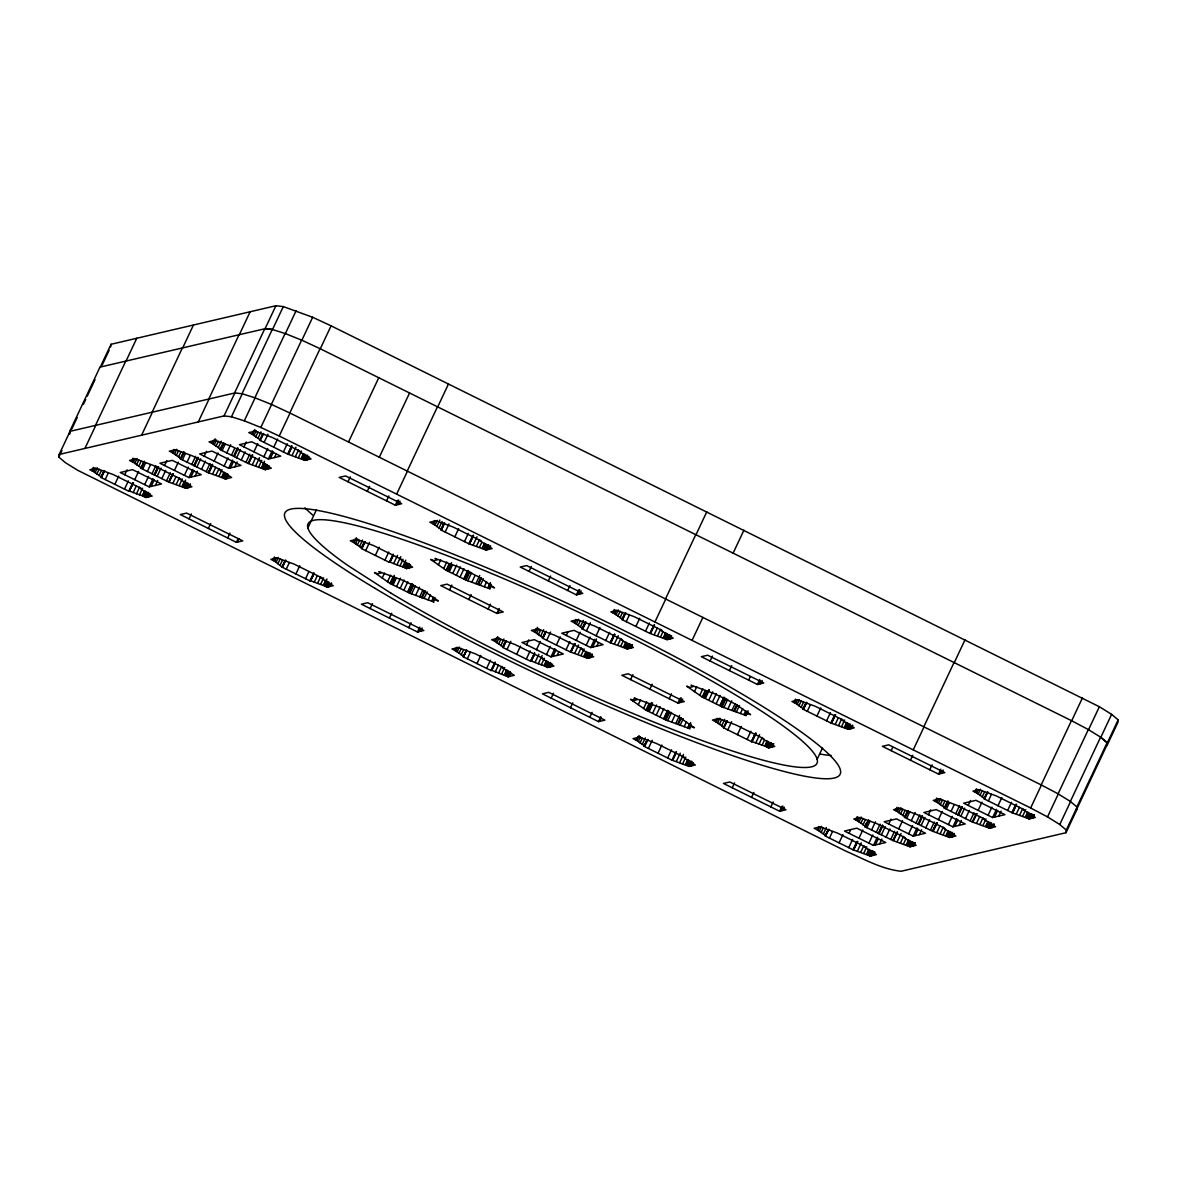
<?xml version="1.0" encoding="UTF-8"?>
<svg xmlns="http://www.w3.org/2000/svg" width="1177" height="1177" viewBox="0 0 1177 1177"><rect width="100%" height="100%" fill="white"/><g stroke="black" fill="none" stroke-linecap="round" stroke-linejoin="round"><path stroke-width="1.5" d="M1107.116 742.716L1076.867 806.995L1076.543 809.644L1106.792 745.379L1107.116 742.716L1100.583 737.185L1070.349 801.463L1077.102 807.098L1076.778 809.761L1065.979 832.713L901.111 871.26C881.47 869.126 863.771 858.93 845.91 851.162L77.638 470.27L65.382 462.649L58.85 457.117L59.174 454.454L69.973 431.503L69.649 434.166M69.414 434.048L69.752 431.385L99.986 367.121L265.09 328.707L272.505 329.545L283.304 306.594L312.655 317.275L331.09 325.838L1099.362 706.73L1111.618 714.351L1118.15 719.883L1117.826 722.546L1107.027 745.497L1107.351 742.834L1118.15 719.883M110.697 346.935L111.021 344.287L275.889 305.74L283.304 306.594M1065.979 832.713L1066.303 830.065L1077.102 807.098M100.222 367.239L111.021 344.287M71.753 429.105L77.182 417.57M83.376 404.388L85.7 399.444M87.26 396.149L95.013 379.671M58.85 457.117L61.94 450.57M102.208 364.973L109.152 350.216M95.499 425.368L125.748 361.104M84.935 448.437L95.734 425.485M125.983 361.207L136.782 338.255M91.747 470.653L93.292 467.372M93.042 471.3L94.572 468.019M104.032 470.8L100.81 477.391L101.634 477.2L93.616 471.58L95.16 468.314M94.999 472.757L97.308 467.843M96.808 474.096L99.118 469.167M99.03 475.582L101.354 470.668M101.222 477.288L104.312 470.741M101.516 477.229L104.724 470.638M105.194 479.554L108.284 473.007M114.846 484.335L118.7 476.141M152.171 412.127L182.42 347.848M141.608 435.196L152.407 412.244M182.656 347.965L193.455 325.014M124.747 474.772L127.072 469.844M131.471 461.369L133.016 458.088M132.766 462.002L134.296 458.736M141.24 467.946L144.315 461.384L141.358 467.916L133.339 462.296L134.884 459.015M134.722 463.473L137.032 458.544M124.497 489.117L128.352 480.907M136.532 464.812L138.842 459.883M138.754 466.298L141.078 461.369M129.293 491.192L133.148 482.982M134.708 479.701L138.577 471.491M100.81 477.391L128.881 491.28L133.56 482.894M140.946 468.005L144.035 461.443M142.667 469.152L145.757 462.59M129.705 491.089L133.207 492.501L136.297 485.939M133.207 492.501L136.488 493.737L139.577 487.175M147.346 471.477L150.421 464.915M136.488 493.737L139.519 494.796L142.594 488.234M144.668 484.63L148.523 476.42M152.01 473.787L155.879 465.592M139.519 494.796L142.226 495.649L144.55 490.735M142.814 495.944L145.139 491.015M133.339 462.296L129.588 460.442L135.738 459.001L152.848 465.224L180.92 479.113L180.096 479.304L191.866 486.778L185.716 488.22L168.605 481.996L154.143 474.831L157.998 466.636M144.109 496.576L146.419 491.662M154.511 475.022L158.365 466.828M149.199 486.866L161.514 483.982L132.545 469.652L120.231 472.521L149.199 486.866L153.054 478.671M154.79 475.155L158.645 466.96M145.404 497.224L147.714 492.295M142.226 495.649L145.992 497.503L148.302 492.589M151.127 486.41L154.202 479.863M146.448 497.4L148.773 492.486M147.478 497.165L149.023 493.884M157.129 476.317L160.984 468.122M148.508 496.915L150.053 493.634M164.486 465.474L166.796 460.56M155.349 485.424L157.674 480.51M172.489 452.718L174.034 449.437M173.078 453.013L169.311 451.159L175.476 449.717L192.587 455.94L220.643 469.829L219.819 470.02L231.589 477.494L225.44 478.936L208.329 472.713L180.272 458.824L181.096 458.633L173.078 453.013L174.623 449.732M161.808 478.627L165.663 470.432M174.446 454.19L176.756 449.261M176.256 455.514L178.58 450.6M166.472 480.937L170.341 472.742M178.477 457.014L180.802 452.086M168.605 481.996L172.592 473.772M169.017 481.893L172.872 473.698M174.446 470.403L178.301 462.208M169.297 481.834L173.284 473.61M180.39 458.795L183.48 452.233M180.684 458.721L183.759 452.159M208.844 398.885L239.093 334.606M180.964 458.662L184.171 452.071M198.28 421.954L209.079 398.988M239.328 334.724L250.127 311.773M182.391 459.869L185.48 453.307M172.931 483.217L176.02 476.656M176.212 484.453L179.301 477.891M187.069 462.178L190.159 455.631M179.242 485.512L182.332 478.951M184.392 475.346L188.261 467.137M191.748 464.503L195.603 456.308M181.964 486.366L184.274 481.452M182.553 486.66L185.628 480.098M193.867 465.548L197.721 457.353M183.833 487.293L186.157 482.379M194.234 465.739L198.089 457.529M188.923 477.582L201.238 474.699L172.269 460.354L159.954 463.238L188.923 477.582L192.778 469.388M194.514 465.871L198.383 457.676M185.127 487.925L187.437 483.011M190.851 477.126L193.94 470.579M185.716 488.22L188.026 483.306M186.172 488.117L187.717 484.836M196.853 467.034L200.723 458.839M187.172 487.881L188.717 484.6M188.188 487.646L189.732 484.365M190.188 484.247L188.644 487.528L190.468 484.188M204.21 456.19L206.519 451.277M195.088 476.141L197.398 471.227M59.174 454.454L224.042 415.922L234.841 392.971L69.752 431.385M265.09 328.707L275.889 305.74M212.213 443.435L213.758 440.154M220.688 449.364L223.777 442.817L220.82 449.334L212.802 443.729L215.111 438.815M201.532 469.343L205.386 461.149M214.17 444.891L216.494 439.977M215.994 446.23L218.304 441.316M296.148 310.654L285.349 333.606L272.27 329.442L242.035 393.707L255.1 397.885L244.301 420.836L231.457 416.776L224.042 415.922M231.457 416.776L242.256 393.824L234.606 392.853L264.854 328.589L272.27 329.442M206.21 471.653L210.065 463.458M218.216 447.716L221.291 441.169M208.741 472.61L212.596 464.415M214.17 461.119L218.025 452.924M209.02 472.551L212.228 465.96M220.761 447.893L222.438 444.582M220.408 449.437L223.498 442.876M189.056 518.91L191.38 513.981M222.115 450.585L225.204 444.023M212.654 473.919L215.744 467.372M215.95 475.17L219.025 468.608M226.793 452.895L230.648 444.7M218.966 476.229L222.056 469.667M224.13 466.048L227.985 457.853M231.472 455.219L234.561 448.658M221.688 477.082L223.998 472.168M222.276 477.376L224.586 472.448M212.802 443.729L209.035 441.861L215.2 440.433L232.31 446.657L260.367 460.545L259.543 460.737L271.313 468.211L265.163 469.652L248.053 463.429L233.59 456.264L237.445 448.069M223.556 478.009L225.881 473.095M233.958 456.455L237.813 448.246M228.647 468.299L240.961 465.415L211.992 451.071L199.678 453.954L228.647 468.299L232.502 460.104M234.252 456.588L238.107 448.393M224.851 478.642L227.161 473.728M225.44 478.936L227.75 474.022M230.574 467.843L233.664 461.281M225.896 478.833L227.441 475.552M226.911 478.598L228.456 475.317M236.592 457.75L240.446 449.555M243.933 446.907L246.243 441.993M234.811 466.857L237.121 461.943M251.937 434.151L253.482 430.87M208.358 528.458L210.668 523.53M252.525 434.445L248.774 432.577L254.923 431.15L272.034 437.373L300.091 451.262L299.267 451.453L311.052 458.927L304.887 460.369L287.776 454.145L259.72 440.242L260.544 440.051L252.525 434.445L254.85 429.531M241.256 460.06L245.11 451.865M253.908 435.608L256.218 430.694M255.718 436.947L258.028 432.033M244.301 420.836L260.808 427.457L271.622 404.505L254.879 397.767L285.114 333.488L301.856 340.241L312.655 317.275M245.934 462.37L249.789 454.175M257.94 438.433L261.029 431.885M248.053 463.429L252.04 455.19M248.465 463.326L252.319 455.131M253.894 451.836L257.748 443.641M248.744 463.267L252.731 455.028M260.485 438.609L262.942 433.666M260.911 438.506L263.221 433.592M260.411 440.08L263.633 433.504M252.378 464.635L255.468 458.088M264.104 442.42L267.959 434.225M255.674 465.886L259.529 457.676M258.69 466.945L261.78 460.384M263.854 456.764L267.709 448.569M227.647 538.007L229.971 533.093M261.412 467.799L264.501 461.237M262 468.078L264.31 463.164M263.295 468.726L265.605 463.797M273.755 447.201L277.61 438.992M268.371 459.015L280.7 456.132L251.716 441.787L239.402 444.671L268.371 459.015L272.24 450.806M1066.303 830.065L1059.771 824.533L1047.515 816.912L1030.64 807.981L279.243 436.02L290.042 413.068L271.387 404.388L301.636 340.124L320.291 348.789L331.09 325.838M264.575 469.358L266.885 464.444M270.298 458.559L273.388 451.997M265.163 469.652L267.473 464.738M265.619 469.549L267.164 466.269M266.635 469.299L268.179 466.033M267.65 469.064L269.18 465.798M274.535 457.573L276.08 454.293M236.415 542.347L242.771 540.861L186.643 513.084L180.287 514.555L236.415 542.347L237.96 539.066M237.416 542.111L238.96 538.831M283.392 451.968L287.262 443.773M287.776 454.145L291.646 445.936M287.909 454.116L291.764 445.906M288.188 454.042L291.558 447.422M288.6 453.954L291.69 447.392M292.117 455.352L295.971 447.157M295.398 456.602L298.487 450.041M298.414 457.647L301.503 451.1M301.135 458.515L303.445 453.586M301.724 458.795L304.034 453.881M303.019 459.442L305.329 454.513M304.299 460.075L306.623 455.161M304.887 460.369L307.212 455.455M305.358 460.251L307.668 455.337M306.388 460.016L307.933 456.735M307.403 459.78L308.948 456.499M272.799 560.281L274.344 557.001M274.094 560.929L275.639 557.648M285.084 560.429L282.009 566.99L274.682 561.223L276.227 557.942M276.051 562.385L278.375 557.471M277.875 563.724L280.185 558.81M280.097 565.21L282.406 560.296M282.289 566.931L285.378 560.37M282.568 566.858L285.79 560.267M286.261 569.197L289.351 562.635M307.918 527.855L316.407 509.832M348.524 442.008L378.759 377.743M295.898 573.964L299.767 565.769M347.965 481.761L350.29 476.847M305.549 578.746L308.639 572.184M281.877 567.02L309.934 580.908L313.921 572.684M310.345 580.82L313.435 574.258M310.625 580.747L313.715 574.185M309.934 580.908L313.847 574.155M310.757 580.717L314.259 582.129L317.349 575.568M314.259 582.129L317.555 583.365L320.644 576.804M379.303 457.25L409.552 392.986M317.555 583.365L320.571 584.425L323.66 577.863M367.268 491.309L369.578 486.395M320.571 584.425L323.292 585.278L325.602 580.364M323.881 585.572L326.971 579.01M325.161 586.205L327.486 581.291M326.456 586.852L328.78 581.924M323.292 585.278L327.044 587.146L328.589 583.866M327.515 587.029L329.06 583.748M328.53 586.793L330.075 583.512M329.56 586.558L331.105 583.277M327.044 587.146L330.031 586.44L331.664 583.145M353.497 542.362L355.042 539.095M365.194 541.714L362.104 548.276L354.086 542.656L356.396 537.742M355.454 543.833L357.779 538.904M357.278 545.172L359.588 540.243M359.5 546.658L362.59 540.096M363.59 543.539L362.045 546.819L363.722 543.509M361.692 548.364L365.061 541.744M386.556 500.872L388.866 495.944M365.664 550.63L369.519 542.435M407.227 471.065L437.461 406.801M396.649 494.134L407.448 471.183M437.697 406.918L448.496 383.952M395.325 505.213L401.681 503.727L345.552 475.935L339.197 477.421L395.325 505.213L397.635 500.284M396.325 504.977L398.635 500.063M398.503 504.462L400.048 501.181M375.316 555.412L379.171 547.217M384.953 560.178L388.807 551.984M362.104 548.276L361.28 548.467L389.337 562.356L393.192 554.161M382.216 577.981L384.526 573.067M389.749 562.253L392.838 555.706M390.043 562.194L393.118 555.632L389.337 562.356M370.122 608.538L372.432 603.61M390.161 562.165L393.662 563.577L397.532 555.367M387.527 581.703L390.617 575.156M393.662 563.577L396.958 564.813L400.813 556.618M433.46 597.298L431.93 600.579L433.989 602.035L409.802 593.223L389.955 583.409L393.044 576.848M390.455 583.586L394.324 575.391M396.958 564.813L399.974 565.872L403.064 559.31M391.573 583.998L394.663 577.436M392.691 584.395L395.781 577.833M393.192 584.586L396.281 578.025M399.974 565.872L402.696 566.726L405.785 560.164M403.284 567.02L405.594 562.091M404.579 567.652L406.889 562.738M396.649 586.411L400.504 578.201M405.859 568.285L408.184 563.371M402.696 566.726L406.448 568.579L408.757 563.665M406.918 568.476L409.228 563.548M407.948 568.226L409.478 564.96M408.963 567.991L410.508 564.71M400.254 588.22L404.108 580.026M433.004 523.78L434.548 520.514M389.41 618.087L391.735 613.173M444.685 523.132L441.478 529.724L433.592 524.074L435.137 520.793M403.961 590.03L407.816 581.835M434.96 525.251L437.285 520.322M436.77 526.59L439.86 520.028M407.728 591.781L411.582 583.571M408.051 592.002L411.906 583.807M408.757 592.502L412.612 584.307M439.006 528.076L442.081 521.514M409.478 593.002L413.333 584.807M409.802 593.223L413.657 585.028M443.861 523.324L440.786 529.885L468.843 543.774L485.954 549.997L492.104 548.556L480.334 541.082L481.158 540.89L453.101 527.002L435.99 520.778L429.826 522.22L433.592 524.074M443.994 523.294L441.61 529.694M441.198 529.782L444.273 523.221M411.626 593.899L415.481 585.69M445.171 532.048L449.025 523.853M415.658 595.356L419.512 587.161M419.689 596.827L422.778 590.265M421.528 597.489L424.617 590.942M421.837 597.607L424.926 591.045M422.087 597.695L425.177 591.134M408.713 627.635L411.023 622.721M438.388 564.857L440.713 559.928M424.103 598.431L427.192 591.869M454.808 536.83L458.662 528.635M428.134 599.902L430.444 594.973M443.714 568.579L446.804 562.017M490.412 582.527L488.102 587.455L490.176 588.897L465.974 580.099L446.142 570.271L449.217 563.709M417.482 631.975L423.838 630.489L367.71 602.712L361.354 604.198L417.482 631.975L419.792 627.061M446.642 570.462L449.732 563.901M432.165 601.359L433.71 598.078M418.468 631.755L420.012 628.474M431.93 600.579L433.43 600.756L434.975 597.475M447.76 570.86L451.615 562.665M420.66 631.24L422.205 627.959M448.864 571.272L451.953 564.71M449.379 571.448L452.468 564.886M464.459 541.597L468.314 533.402M452.821 573.273L456.691 565.078M468.843 543.774L472.83 535.55M469.255 543.671L473.11 535.476M469.535 543.612L473.389 535.417M469.667 543.583L473.522 535.388M449.526 589.986L451.85 585.057M456.426 575.097L460.295 566.902M473.169 544.98L477.023 536.786M460.148 576.892L464.003 568.697M476.464 546.231L479.539 539.669M463.9 578.643L467.769 570.448M464.224 578.878L468.093 570.668M479.48 547.29L481.79 542.362M464.944 579.364L468.799 571.169M465.651 579.864L469.505 571.669M465.974 580.099L469.829 571.89M482.202 548.144L484.512 543.215M482.791 548.438L485.101 543.509M467.813 580.761L471.668 572.566M484.071 549.07L486.395 544.157M485.365 549.703L487.675 544.789M485.954 549.997L488.264 545.083M486.425 549.894L488.735 544.966M471.845 582.232L474.934 575.671M487.44 549.644L488.985 546.363M488.47 549.409L490.015 546.128M489.088 549.262L490.618 545.996M475.876 583.689L479.73 575.494M468.829 599.534L471.138 594.606M477.7 584.366L480.79 577.804M478.024 584.483L481.113 577.922M478.274 584.572L481.349 578.01M480.29 585.307L483.379 578.746M484.321 586.764L486.631 581.85M455.161 650.557L456.691 647.276M463.635 656.486L466.71 649.925L463.753 656.457L455.749 650.852L457.279 647.571M457.117 652.014L459.427 647.1M488.426 587.676L489.97 584.395M488.102 587.455L489.617 587.617L491.162 584.336M458.927 653.353L461.252 648.439M461.149 654.839L463.473 649.925M463.341 656.56L466.43 649.998M488.117 609.083L490.426 604.169M467.313 658.826L470.403 652.264M496.885 613.423L503.241 611.937L447.113 584.145L440.757 585.631L496.885 613.423L499.195 608.509M497.886 613.188L499.416 609.907M476.965 663.593L480.819 655.398M494.826 641.288L496.37 638.008M506.522 640.626L503.315 647.218L495.414 641.583L497.739 636.654M529.032 571.389L531.342 566.475M496.797 642.745L499.107 637.831M486.616 668.374L490.471 660.179M498.607 644.084L500.916 639.17M500.828 645.57L503.918 639.008M463.753 656.457L462.929 656.648L491 670.552L494.987 662.313M491.412 670.449L495.267 662.254M494.781 663.828L491 670.552M503.388 645.746L504.933 642.465L503.506 645.717M494.899 663.799L491.824 670.346L508.111 676.775L514.261 675.333L502.491 667.859L503.315 667.668L475.243 653.779L458.133 647.556L451.983 648.983L455.749 650.852M503.02 647.291L506.11 640.729M495.326 671.758L498.415 665.196M506.993 649.557L510.847 641.347M498.607 672.994L501.696 666.447M501.637 674.053L504.727 667.491M548.32 580.952L550.63 576.024M504.344 674.907L506.669 669.993M504.933 675.201L507.258 670.287M506.228 675.848L508.538 670.919M516.644 654.324L520.499 646.129M507.522 676.481L509.832 671.567M508.111 676.775L510.421 671.846M508.567 676.657L510.112 673.376M509.597 676.422L511.142 673.141M526.546 644.761L528.87 639.832M534.564 632.005L536.109 628.724M546.246 631.343L543.171 637.905L535.152 632.284L537.462 627.37M536.521 633.461L538.831 628.547M526.296 659.105L530.15 650.91M538.33 634.8L540.655 629.886M540.552 636.286L543.642 629.724M531.371 661.106L534.461 654.544M536.506 649.689L540.361 641.494M503.432 647.188L502.608 647.379L530.68 661.268L534.579 654.515M543.244 636.419L544.789 633.152M543.524 636.36L545.069 633.079M545.348 633.02L542.332 638.096L570.404 651.984L587.514 658.208L593.664 656.781L581.894 649.307L582.718 649.115L554.647 635.212L537.551 628.989L531.386 630.431L535.152 632.284M567.623 590.501L569.933 585.572M531.504 661.077L535.005 662.489L538.86 654.294M546.716 640.273L550.586 632.064M535.005 662.489L538.286 663.725L542.141 655.53M538.286 663.725L541.317 664.784L544.392 658.223M546.466 654.618L550.321 646.423M576.392 594.841L582.747 593.355L526.619 565.563L520.263 567.049L576.392 594.841L578.701 589.927M541.317 664.784L544.024 665.638L546.349 660.724M577.377 594.606L579.702 589.692M544.613 665.932L546.937 661.018M579.57 594.091L581.114 590.825M545.907 666.565L548.217 661.651M550.998 656.854L563.312 653.971L534.343 639.641L522.029 642.51L550.998 656.854L554.853 648.659M556.368 645.04L560.223 636.845M547.202 667.212L548.747 663.931M544.024 665.638L547.776 667.491L550.1 662.577M552.925 656.413L556 649.851M548.247 667.388L550.571 662.474M549.276 667.153L550.821 663.872M550.306 666.903L551.851 663.637M566.284 635.477L567.829 632.196M557.148 655.412L558.692 652.132M574.288 622.721L575.833 619.44M585.969 622.059L582.895 628.621L574.876 623.001L576.421 619.72M576.244 624.178L578.569 619.264M566.019 649.822L569.874 641.612M578.054 625.517L580.379 620.588M580.29 627.003L583.365 620.441M570.404 651.984L574.391 643.76M570.816 651.896L574.67 643.687M576.23 640.406L580.099 632.196M571.095 651.823L575.082 643.598M574.876 623.001L571.11 621.147L577.274 619.705L594.385 625.929L622.442 639.817L621.618 640.023L633.388 647.482L627.238 648.924L610.127 642.701L582.071 628.812L585.146 622.25M582.188 628.783L585.278 622.221M583.248 627.076L585.558 622.162M551.189 698.167L553.499 693.253M574.729 653.206L578.584 645.011M586.455 630.975L590.31 622.78M578.01 654.441L581.1 647.88M581.041 655.501L584.13 648.939M586.19 645.334L590.06 637.125M583.763 656.354L586.072 651.44M584.336 656.648L586.661 651.734M585.631 657.281L587.941 652.367M596.092 635.757L599.946 627.562M590.722 647.571L603.036 644.687L574.067 630.357L561.753 633.226L590.722 647.571L594.576 639.376M586.926 657.928L589.236 653M592.649 647.115L596.504 638.92M587.514 658.208L589.824 653.294M587.97 658.105L590.295 653.191M589 657.869L590.545 654.589M590.03 657.619L591.575 654.353M592.031 654.235L590.501 657.516L592.178 654.206M596.871 646.129L598.416 642.848M612.776 612.776L614.306 609.495M614.056 613.423L615.6 610.142M625.752 612.761L622.662 619.323L614.644 613.703L616.189 610.436M570.477 707.715L572.787 702.801M616.027 614.88L618.337 609.966M605.743 640.538L609.598 632.329M617.837 616.218L620.147 611.29M620.058 617.704L622.368 612.79M610.127 642.701L614.114 634.477M610.539 642.613L614.394 634.403M610.819 642.539L614.674 634.344M610.951 642.51L614.806 634.315M614.644 613.703L610.892 611.849L617.042 610.407L634.153 616.63L662.21 630.519L661.4 630.725L673.17 638.199L667.006 639.626L649.895 633.403L621.839 619.514L624.281 614.571M622.25 619.411L624.56 614.497M622.53 619.352L624.855 614.438M614.453 643.922L618.308 635.712M626.223 621.677L629.312 615.13M617.748 645.158L620.823 638.596M620.765 646.217L623.074 641.288M589.765 717.264L592.09 712.35M623.486 647.07L625.796 642.156M624.075 647.365L626.385 642.436M625.355 647.997L627.679 643.083M635.874 626.458L639.729 618.263M626.65 648.645L628.959 643.716M627.238 648.924L629.548 644.01M627.709 648.821L630.019 643.907M628.724 648.586L630.269 645.305M629.754 648.336L631.299 645.055M630.313 648.218L631.917 644.922M630.872 648.071L632.417 644.805M598.534 721.619L604.89 720.133L548.762 692.341L542.406 693.827L598.534 721.619L600.858 716.69M599.534 721.383L601.079 718.102M645.511 631.24L649.38 623.03M665.505 598.931L695.754 534.667M654.942 622L665.741 599.049M695.99 534.77L706.788 511.818M649.895 633.403L653.882 625.178M650.307 633.314L654.177 625.105M650.601 633.241L654.589 625.016M630.592 679.615L632.902 674.686M654.235 634.624L657.31 628.062M657.516 635.86L660.606 629.298M660.547 636.919L662.857 631.99M632.946 701.021L634.491 697.74M663.254 637.772L665.579 632.858M663.843 638.066L666.153 633.138M665.137 638.699L667.447 633.785M666.432 639.346L668.742 634.418M667.006 639.626L669.33 634.712M667.477 639.523L669.787 634.609M668.507 639.288L670.051 636.007M638.272 704.743L640.582 699.829M669.536 639.037L671.067 635.757M669.993 638.934L671.537 635.654L670.14 638.905M649.881 689.163L652.19 684.249M643.598 708.466L646.673 701.904M689.516 724.061L687.986 727.342L690.046 728.784L665.858 719.986L646.011 710.158L649.101 703.596M646.511 710.349L649.601 703.787M647.63 710.746L651.484 702.551M648.748 711.158L652.602 702.963M649.248 711.335L652.338 704.788M636.213 740.186L637.757 736.905M647.909 739.539L644.819 746.086L636.801 740.48L639.111 735.566M638.184 741.657L640.494 736.728M652.705 713.159L656.56 704.964M639.994 742.981L642.304 738.067M642.215 744.482L645.305 737.92M656.31 714.983L660.165 706.788M692.076 640.376L702.875 617.425M733.109 553.161L743.923 530.194M636.801 740.48L633.035 738.626L639.199 737.185L656.31 743.408L684.367 757.297L683.543 757.488L695.327 764.962L689.163 766.404L672.052 760.18L643.996 746.292L647.203 739.7M644.408 746.189L647.497 739.627M647.777 739.568L643.996 746.292M660.017 716.778L663.872 708.583M669.183 698.711L671.493 693.797M648.38 748.454L652.235 740.259M663.784 718.529L667.639 710.334M664.108 718.764L667.962 710.57M664.814 719.265L668.668 711.055M665.535 719.75L669.389 711.555M665.858 719.986L669.713 711.791M667.683 720.648L671.537 712.453M677.952 703.052L684.308 701.566L628.18 673.788L621.824 675.274L677.952 703.052L680.262 698.138M678.938 702.816L681.248 697.902M671.714 722.119L674.804 715.557M681.13 702.316L682.675 699.035M658.031 753.236L661.886 745.026M675.745 723.59L679.6 715.381M677.584 724.252L680.674 717.69M677.908 724.37L680.983 717.808M678.143 724.458L681.233 717.896M694.445 691.605L696.769 686.691M710.084 661.033L712.409 656.104M680.159 725.194L683.248 718.632M667.668 758.003L671.523 749.808M684.19 726.65L686.5 721.736M699.771 695.342L702.86 688.78M672.052 760.18L676.039 751.941M672.464 760.077L676.319 751.882M745.703 710.937L744.158 714.204L746.233 715.66L722.031 706.847L702.198 697.034L705.273 690.472M672.758 760.018L675.966 753.427M688.31 727.563L690.619 722.649M702.698 697.211L705.788 690.649M688.221 728.122L690.531 723.208M687.986 727.342L689.487 727.504L691.031 724.238M703.817 697.623L706.906 691.061M704.935 698.02L708.789 689.825M705.435 698.211L709.29 690.016M676.378 761.387L680.247 753.192M708.892 700.035L712.747 691.841M679.673 762.637L683.528 754.428M682.689 763.682L685.779 757.135M712.497 701.86L716.352 693.65M685.411 764.55L687.721 759.621M729.387 670.581L731.697 665.652M686 764.829L688.31 759.915M716.204 703.655L720.059 695.46M687.294 765.477L689.604 760.548M688.574 766.109L690.899 761.195M689.163 766.404L691.473 761.49M689.634 766.301L691.944 761.372M690.664 766.05L692.194 762.77M719.971 705.406L723.826 697.211M691.679 765.815L693.224 762.534M720.295 705.626L724.149 697.431M721.001 706.126L724.855 697.932M721.707 706.627L725.576 698.432M722.031 706.847L725.9 698.652M715.616 721.633L717.161 718.353M726.606 721.133L723.399 727.724L724.223 727.533L716.204 721.928L717.749 718.647M723.87 707.524L727.724 699.315M717.587 723.09L719.897 718.176M719.397 724.429L721.707 719.515M727.901 708.981L731.756 700.786M721.619 725.915L724.708 719.353M723.811 727.636L726.9 721.074M731.932 710.452L735.022 703.89L715.248 693.974L691.061 685.176L693.135 686.618L689.943 687.368L686.706 686.191L702.198 697.034M724.09 727.563L727.312 720.971M733.757 711.114L736.846 704.567M734.08 711.232L737.17 704.685M748.675 680.129L750.22 676.849M734.33 711.32L737.42 704.773M727.783 729.902L731.638 721.707M736.346 712.056L739.436 705.509M740.377 713.527L742.687 708.613M757.444 684.47L763.799 682.984L707.671 655.206L701.315 656.692L757.444 684.47L759.768 679.556M758.444 684.234L759.989 680.953M744.158 714.204L745.674 714.38L747.218 711.099M760.622 683.734L762.166 680.453M745.674 714.38L746.718 714.307L748.248 711.026M737.435 734.669L741.289 726.474M747.071 739.45L750.926 731.255M723.399 727.724L751.456 741.613L755.31 733.418M751.588 741.584L755.443 733.389M751.868 741.525L755.737 733.33M752.162 741.451L756.149 733.227M732.241 787.796L734.551 782.882M751.456 741.613L755.796 742.834L759.651 734.639M755.796 742.834L759.077 744.07L762.166 737.523M759.077 744.07L762.093 745.129L764.417 740.215M762.093 745.129L764.815 745.983L767.124 741.069M765.403 746.277L767.713 741.363M766.698 746.909L769.008 741.996M767.978 747.557L770.302 742.643M764.815 745.983L768.566 747.851L770.891 742.922M769.037 747.733L771.347 742.819M770.067 747.498L771.612 744.217M771.082 747.263L772.627 743.982M768.566 747.851L771.553 747.145L773.186 743.849M771.553 747.145L773.245 743.835M771.7 747.115L773.76 743.717M793.828 702.404L795.372 699.138M795.122 703.052L796.667 699.771M751.529 797.344L753.854 792.43M806.819 702.389L803.597 708.981L795.711 703.346L797.256 700.065M797.079 704.508L799.404 699.594M798.903 705.847L801.213 700.933M801.125 707.333L803.435 702.419M795.711 703.346L791.944 701.477L798.109 700.035L815.22 706.259L843.276 720.162L842.452 720.353L854.222 727.827L848.073 729.269L830.962 723.031L802.905 709.142L806.113 702.551M803.317 709.054L806.392 702.492M807.29 711.32L810.364 704.758M770.832 806.907L773.142 801.978M816.926 716.087L820.796 707.892M779.601 811.247L785.956 809.761L729.828 781.969L723.472 783.455L779.601 811.247L781.911 806.319M780.601 811.012L782.911 806.098M782.779 810.497L784.323 807.216M826.578 720.868L830.432 712.673M830.962 723.031L834.817 714.836M831.094 723.002L834.949 714.807M831.374 722.943L835.229 714.748M831.653 722.869L835.641 714.645M817.132 759.342L822.532 747.866M835.287 724.252L838.377 717.69M838.583 725.488L841.658 718.926M841.599 726.547L844.689 719.986M844.321 727.401L846.631 722.487M844.909 727.695L847.219 722.781M846.189 728.328L848.514 723.414M847.484 728.975L849.794 724.046M848.073 729.269L850.382 724.341M848.543 729.152L850.088 725.871M849.559 728.916L851.103 725.635M850.588 728.681L852.133 725.4M851.148 728.548L852.678 725.267L851.206 728.534M817.279 829.829L818.824 826.548M817.868 830.109L814.101 828.255L820.266 826.813L837.362 833.036L865.433 846.925L864.609 847.116L876.379 854.59L870.23 856.032L853.119 849.809L825.048 835.92L825.886 835.729L817.868 830.109L819.413 826.828M819.236 831.286L821.546 826.357M821.046 832.625L823.37 827.696M823.267 834.11L826.357 827.549M825.827 834.272L827.505 830.962M825.46 835.817L827.784 830.903M825.754 835.758L828.961 829.167M829.432 838.083L832.522 831.536M839.083 842.864L842.938 834.67M849 833.287L850.544 830.02M855.708 819.898L857.253 816.617M857.003 820.531L858.548 817.25M868.685 819.883L865.61 826.445L857.592 820.825L859.136 817.544M891.151 750.661L892.696 747.38M858.96 822.002L861.27 817.073M848.735 847.631L852.589 839.436M860.77 823.326L863.094 818.412M862.991 824.827L865.316 819.898M853.119 849.809L856.974 841.614M853.251 849.779L857.106 841.584M853.531 849.706L857.386 841.511M858.96 838.215L862.815 830.02M853.811 849.647L857.798 841.423M857.592 820.825L853.825 818.971L859.99 817.529L877.1 823.753L905.157 837.641L904.333 837.833L916.103 845.307L909.953 846.749L892.843 840.525L864.786 826.637L866.316 823.356M864.904 826.607L867.508 821.62M865.478 826.475L867.787 821.546M866.905 827.681L869.994 821.119M857.444 851.03L861.299 842.82M860.725 852.266L863.815 845.704M871.583 829.991L875.438 821.796M863.756 853.325L866.846 846.763M868.906 843.159L872.775 834.949M923.798 726.798L954.047 662.519M913.234 749.867L924.033 726.915M954.282 662.636L965.081 639.685M876.262 832.316L880.116 824.121M910.439 760.21L912.763 755.296M866.478 854.178L868.788 849.264M867.052 854.473L869.376 849.544M878.38 833.36L882.235 825.165M868.346 855.105L870.656 850.191M878.748 833.551L882.603 825.342M873.437 845.395L885.751 842.511L856.782 828.167L844.468 831.05L873.437 845.395L877.292 837.2M879.028 833.684L882.897 825.489M869.641 855.738L871.951 850.824M870.23 856.032L872.54 851.118M875.364 844.939L878.454 838.392M870.686 855.929L873.01 851M871.716 855.679L873.26 852.413M881.367 834.846L885.236 826.651M872.745 855.444L874.29 852.163M873.216 855.341L874.835 852.045L873.349 855.311M888.723 824.003L891.033 819.089M879.602 843.953L881.911 839.039M895.432 810.615L896.977 807.334M896.727 811.247L898.272 807.966M907.717 810.762L904.51 817.338L905.334 817.147L897.315 811.542L898.86 808.261M886.046 837.156L889.9 828.961M898.684 812.704L901.008 807.79M900.493 814.043L902.818 809.129M890.724 839.466L894.579 831.271M902.73 815.529L905.039 810.615M892.843 840.525L896.83 832.301M893.255 840.422L897.109 832.227M898.684 828.932L902.538 820.737M893.534 840.363L897.521 832.124M904.922 817.25L907.232 812.336M905.201 817.176L908.409 810.6M906.628 818.398L909.718 811.836M929.742 769.758L932.052 764.844M897.168 841.732L901.023 833.537M900.464 842.982L903.539 836.42M911.307 820.707L915.162 812.513M903.48 844.041L905.804 839.113M908.644 833.86L912.499 825.666M938.51 774.098L944.866 772.612L888.738 744.835L882.382 746.321L938.51 774.098L940.82 769.184M915.986 823.032L919.84 814.822M939.496 773.877L941.041 770.597M906.202 844.895L908.512 839.981M906.79 845.189L909.1 840.26M941.688 773.363L943.233 770.082M897.315 811.542L893.549 809.673L899.714 808.246L916.824 814.469L944.881 828.358L944.057 828.549L955.827 836.023L949.677 837.465L932.567 831.242L918.104 824.077L921.959 815.882M908.07 845.822L910.395 840.908M918.472 824.268L922.327 816.058M913.161 836.111L925.475 833.228L896.506 818.883L884.192 821.767L913.161 836.111L917.015 827.917M918.766 824.4L922.621 816.205M909.365 846.454L911.675 841.54M915.088 835.655L918.178 829.094M909.953 846.749L912.263 841.835M910.409 846.646L912.719 841.717M921.105 825.563L924.96 817.368M911.425 846.41L912.969 843.129M912.425 846.175L913.97 842.894M914.426 842.776L912.896 846.057L914.706 842.717M913.617 845.895L915.162 842.614M928.447 814.719L930.757 809.805M919.325 834.67L921.635 829.756M935.156 801.331L936.701 798.05M936.451 801.964L937.995 798.683M948.147 801.316L945.057 807.863L937.039 802.258L938.584 798.977M925.769 827.872L929.624 819.678M938.407 803.42L940.732 798.506M940.232 804.759L942.542 799.845M930.448 830.182L934.303 821.987M942.453 806.245L944.763 801.331M932.567 831.242L936.421 823.032M932.699 831.212L936.554 823.003M932.978 831.139L936.833 822.944M938.407 819.648L942.262 811.453M933.258 831.08L937.245 822.841M937.039 802.258L933.287 800.389L939.437 798.962L956.548 805.186L984.605 819.074L983.781 819.266L995.565 826.74L989.401 828.181L972.29 821.958L944.234 808.055L947.441 801.478M944.645 807.966L947.735 801.405M944.925 807.893L948.015 801.346M946.352 809.114L949.442 802.552M936.892 832.448L939.982 825.901M940.188 833.699L943.277 827.137M951.031 811.424L954.12 804.862M943.204 834.758L945.528 829.829M948.368 824.577L952.222 816.382M955.709 813.748L959.564 805.539M945.925 835.611L948.25 830.682M946.514 835.891L948.824 830.977M957.828 814.793L961.697 806.598M947.809 836.538L950.119 831.609M958.196 814.97L962.065 806.775M952.884 826.828L965.214 823.944L936.23 809.599L923.916 812.483L952.884 826.828L956.754 818.618M958.49 815.117L962.345 806.922M949.089 837.171L951.399 832.257M949.677 837.465L951.987 832.551M954.812 826.372L957.901 819.81M950.133 837.362L952.443 832.433M951.148 837.112L952.693 833.846M960.829 816.279L964.684 808.084M952.164 836.876L953.694 833.61M952.62 836.773L954.297 833.463M968.171 805.436L970.495 800.522M959.049 825.386L961.359 820.472M974.894 792.047L976.424 788.767M976.174 792.68L977.719 789.399M976.763 792.974L973.011 791.106L979.161 789.679L996.272 795.902L1024.328 809.791L1023.519 809.982L1035.289 817.456L1029.125 818.898L1012.029 812.674L983.957 798.771L984.781 798.58L976.763 792.974L978.308 789.693M965.493 818.589L969.362 810.394M978.146 794.137L980.456 789.223M979.955 795.475L982.265 790.561M970.172 820.899L974.026 812.704M982.177 796.961L984.502 792.047M972.29 821.958L976.277 813.719M972.702 821.855L976.557 813.66M978.131 810.364L981.986 802.17M972.982 821.796L976.969 813.557M984.737 797.138L986.4 793.828M984.369 798.683L987.459 792.121M984.663 798.609L987.871 792.018M976.616 823.164L979.705 816.603M988.342 800.948L991.431 794.387M979.911 824.415L983.001 817.853M982.942 825.46L986.017 818.912M988.091 815.293L991.946 807.098M985.649 826.328L987.974 821.399M986.238 826.607L988.562 821.693M987.532 827.254L989.842 822.326M997.993 805.715L1001.848 797.52M992.623 817.544L1004.937 814.661L975.968 800.316L963.654 803.2L992.623 817.544L996.478 809.335M988.812 827.887L991.137 822.973M994.536 817.088L997.625 810.526M989.401 828.181L991.711 823.253M989.857 828.064L991.402 824.797M990.872 827.828L992.417 824.547M991.887 827.593L993.432 824.312M992.343 827.49L993.888 824.209M992.417 827.475L994.153 824.15M998.773 816.102L1001.083 811.174M1007.644 810.497L1011.499 802.302M1012.029 812.674L1015.883 804.465M1012.146 812.63L1016.016 804.435M1012.441 812.571L1016.575 804.303L1012.853 812.468M1016.354 813.881L1019.444 807.319M1019.635 815.117L1022.725 808.57M1022.666 816.176L1025.741 809.614M1025.373 817.029L1027.698 812.115M1025.961 817.324L1028.286 812.41M1030.64 807.981L1041.439 785.03L289.822 412.95L320.056 348.672L1071.688 720.765L1082.487 697.799M1027.256 817.971L1029.566 813.042M1028.551 818.603L1030.861 813.69M1029.125 818.898L1031.449 813.969M1029.595 818.78L1031.905 813.866M1030.625 818.545L1032.17 815.264M1031.655 818.309L1033.2 815.028M1032.111 818.192L1033.803 814.881M1032.773 818.044L1034.318 814.764M1047.515 816.912L1058.314 793.945L1041.204 784.912L1071.453 720.648L1088.563 729.681L1099.362 706.73M1059.771 824.533L1070.57 801.566L1058.079 793.842L1088.328 729.563L1100.819 737.302L1107.351 742.834M1100.819 737.302L1111.618 714.351M746.718 714.307L747.351 713.468L750.588 714.645L735.095 703.802M330.119 586.426L333.209 585.705L321.424 578.231L322.248 578.039L294.191 564.136L277.081 557.913L270.916 559.355L274.682 561.223M141.358 467.916L140.534 468.108L154.143 474.831M220.82 449.334L219.996 449.526L233.59 456.264M145.992 497.503L152.142 496.061L140.372 488.602L141.196 488.396L113.124 474.508L96.014 468.284L89.864 469.726L93.616 471.58M406.448 568.579L412.612 567.137L400.827 559.663L401.651 559.472L373.595 545.584L356.484 539.36L350.319 540.802L354.086 542.656M582.071 628.812L582.895 628.621M621.839 619.514L622.662 619.323M547.776 667.491L553.94 666.064L542.17 658.59L542.994 658.399L514.923 644.496L497.812 638.272L491.662 639.714L495.414 641.583M802.905 709.142L803.729 708.951M772.215 746.998L774.731 746.409L762.946 738.935L763.77 738.744L735.713 724.855L718.603 718.617L712.453 720.059L716.204 721.928M864.786 826.637L865.61 826.445M944.234 808.055L945.057 807.863M489.617 587.617L491.295 586.705L494.531 587.882L479.039 577.039L459.192 567.226L435.004 558.413L437.079 559.869L433.886 560.605L430.65 559.428L446.142 570.271M433.43 600.756L435.107 599.843L438.344 601.006L422.852 590.177L403.02 580.349L378.817 571.551L380.892 572.993L377.714 573.743L374.463 572.566L389.955 583.409M689.487 727.504L691.179 726.592L694.401 727.769L678.908 716.925L659.076 707.112L634.874 698.299L636.948 699.756L633.77 700.506L630.519 699.315L646.011 710.158M260.808 427.457L279.243 436.02M904.51 817.338L918.104 824.077M831.124 755.516A306.77 38.444 25.2 0 1 820.295 754.104M312.655 515.04A306.77 38.444 25.2 0 1 304.975 507.831M132.736 483.085L128.881 491.28L132.869 483.056M212.184 464.518L208.329 472.713L212.316 464.488M534.535 653.073L530.68 661.268L534.667 653.044M390.735 593.031L347.862 565.49A281.2 35.236 25.2 0 1 528.708 589.456A281.2 35.236 25.2 0 1 805.774 767.492A281.2 35.236 25.2 0 1 390.735 593.031M375.169 588.426A306.77 38.444 25.2 0 0 834.169 778.041A306.77 38.444 25.2 0 0 478.392 564.298A306.77 38.444 25.2 0 0 375.169 588.426"/></g></svg>
